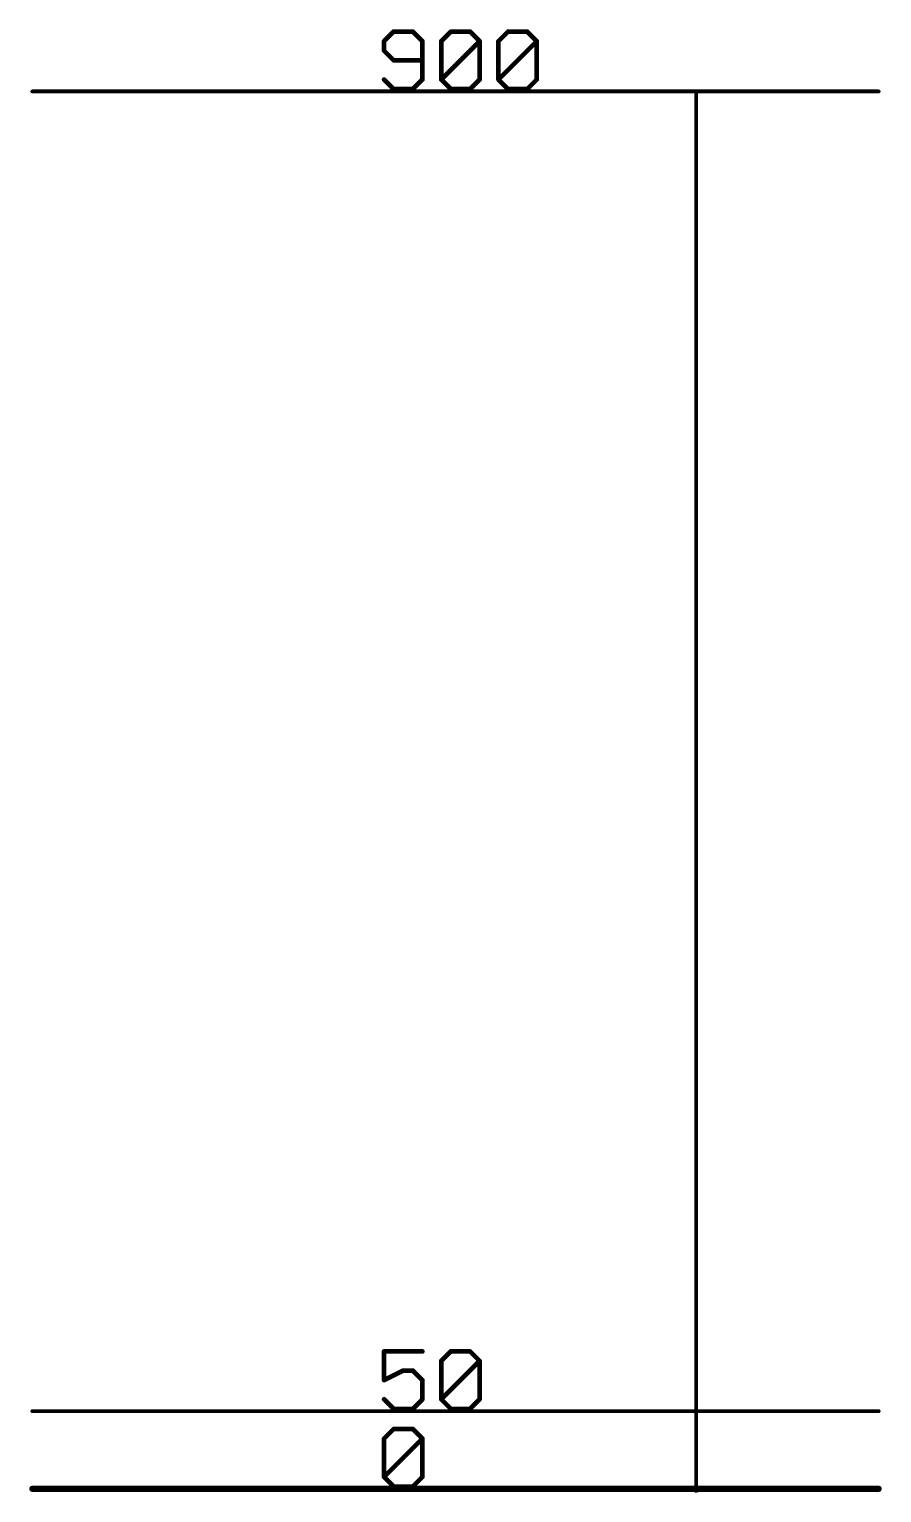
# Model space of a CAD drawing. Extents: x -28 to 79, y -23 to 28.
# Drawn here: x 25.98 to 39.93, y -0.06 to 23.88 of the extents above; entities that cross this region are included whole.
import ezdxf

# ---------------------------------------------------------------- set-up
doc = ezdxf.new("R2010")
doc.units = 0
doc.layers.add('47', color=253, linetype='CONTINUOUS')

msp = doc.modelspace()

# ---------------------------------------------------------------- linework, layer by layer
at = {"layer": '47'}
for points, const_width in [([(31.9449, 23.8387), (31.7881, 23.6819)], 0.0762), ([(31.7881, 23.6819), (31.7881, 23.5252)], 0.0762), ([(32.2584, 23.8387), (31.9449, 23.8387)], 0.0762), ([(32.4152, 23.6819), (32.2584, 23.8387)], 0.0762), ([(32.4152, 23.0549), (32.4152, 23.6819)], 0.0762), ([(32.7236, 23.6819), (32.8804, 23.8387)], 0.0762), ([(32.7236, 23.0549), (32.7236, 23.6819)], 0.0762), ([(32.7236, 23.0549), (33.3507, 23.6819)], 0.0762), ([(32.8804, 23.8387), (33.1939, 23.8387)], 0.0762), ([(33.1939, 23.8387), (33.3507, 23.6819)], 0.0762), ([(33.3507, 23.6819), (33.3507, 23.0549)], 0.0762), ([(33.6591, 23.6819), (33.8159, 23.8387)], 0.0762), ([(33.6591, 23.0549), (33.6591, 23.6819)], 0.0762), ([(33.6591, 23.0549), (34.2862, 23.6819)], 0.0762), ([(33.8159, 23.8387), (34.1294, 23.8387)], 0.0762), ([(34.1294, 23.8387), (34.2862, 23.6819)], 0.0762), ([(34.2862, 23.6819), (34.2862, 23.0549)], 0.0762), ([(31.7881, 23.5252), (31.9449, 23.3684)], 0.0762), ([(31.9449, 23.3684), (32.4152, 23.3684)], 0.0762), ([(31.7881, 23.0549), (31.9449, 22.8981)], 0.0762), ([(32.2584, 22.8981), (32.4152, 23.0549)], 0.0762), ([(32.8804, 22.8981), (32.7236, 23.0549)], 0.0762), ([(33.3507, 23.0549), (33.1939, 22.8981)], 0.0762), ([(33.8159, 22.8981), (33.6591, 23.0549)], 0.0762), ([(34.2862, 23.0549), (34.1294, 22.8981)], 0.0762), ([(26.035, 22.86), (36.8935, 22.86)], 0.0634), ([(31.9449, 22.8981), (32.2584, 22.8981)], 0.0762), ([(33.1939, 22.8981), (32.8804, 22.8981)], 0.0762), ([(34.1294, 22.8981), (33.8159, 22.8981)], 0.0762), ([(36.8935, 22.86), (39.878, 22.86)], 0.0634), ([(36.8935, 0), (36.8935, 22.86)], 0.0634), ([(32.4152, 2.2487), (31.7881, 2.2487)], 0.0762), ([(31.7881, 2.2487), (31.7881, 1.7784)], 0.0762), ([(32.7236, 2.0919), (32.8804, 2.2487)], 0.0762), ([(32.8804, 2.2487), (33.1939, 2.2487)], 0.0762), ([(33.1939, 2.2487), (33.3507, 2.0919)], 0.0762), ([(31.7881, 1.7784), (32.1016, 1.9352)], 0.0762), ([(32.1016, 1.9352), (32.2584, 1.9352)], 0.0762), ([(32.2584, 1.9352), (32.4152, 1.7784)], 0.0762), ([(32.7236, 1.4649), (32.7236, 2.0919)], 0.0762), ([(32.7236, 1.4649), (33.3507, 2.0919)], 0.0762), ([(33.3507, 2.0919), (33.3507, 1.4649)], 0.0762), ([(32.4152, 1.7784), (32.4152, 1.4649)], 0.0762), ([(31.9449, 1.3081), (31.7881, 1.4649)], 0.0762), ([(32.4152, 1.4649), (32.2584, 1.3081)], 0.0762), ([(32.8804, 1.3081), (32.7236, 1.4649)], 0.0762), ([(33.3507, 1.4649), (33.1939, 1.3081)], 0.0762), ([(26.035, 1.27), (39.878, 1.27)], 0.0634), ([(32.2584, 1.3081), (31.9449, 1.3081)], 0.0762), ([(33.1939, 1.3081), (32.8804, 1.3081)], 0.0762), ([(31.7881, 0.8219), (31.9449, 0.9787)], 0.0762), ([(31.9449, 0.9787), (32.2584, 0.9787)], 0.0762), ([(32.2584, 0.9787), (32.4152, 0.8219)], 0.0762), ([(31.7881, 0.1949), (31.7881, 0.8219)], 0.0762), ([(31.7881, 0.1949), (32.4152, 0.8219)], 0.0762), ([(32.4152, 0.8219), (32.4152, 0.1949)], 0.0762), ([(26.035, 0), (36.8935, 0)], 0.1016), ([(31.9449, 0.0381), (31.7881, 0.1949)], 0.0762), ([(32.2584, 0.0381), (31.9449, 0.0381)], 0.0762), ([(32.4152, 0.1949), (32.2584, 0.0381)], 0.0762), ([(36.8935, 0), (39.878, 0)], 0.1016)]:
    msp.add_lwpolyline(points, dxfattribs=dict(at, const_width=const_width))
for points, const_width in [([(31.7746, 23.6954, 1), (31.8016, 23.6685)], 0.0381), ([(31.8072, 23.6819, 1), (31.7691, 23.6819)], 0.0381), ([(31.9449, 23.8578, 1), (31.9449, 23.8197)], 0.0381), ([(31.9583, 23.8252, 1), (31.9314, 23.8522)], 0.0381), ([(32.2719, 23.8522, 1), (32.2449, 23.8252)], 0.0381), ([(32.2584, 23.8197, 1), (32.2584, 23.8578)], 0.0381), ([(32.4342, 23.6819, 1), (32.3961, 23.6819)], 0.0381), ([(32.4017, 23.6685, 1), (32.4286, 23.6954)], 0.0381), ([(32.7427, 23.6819, 1), (32.7046, 23.6819)], 0.0381), ([(32.7101, 23.6954, 1), (32.7371, 23.6685)], 0.0381), ([(32.8804, 23.8578, 1), (32.8804, 23.8197)], 0.0381), ([(32.8939, 23.8252, 1), (32.8669, 23.8522)], 0.0381), ([(33.2074, 23.8522, 1), (33.1804, 23.8252)], 0.0381), ([(33.1939, 23.8197, 1), (33.1939, 23.8578)], 0.0381), ([(33.3697, 23.6819, 1), (33.3316, 23.6819)], 0.0381), ([(33.3642, 23.6685, 1), (33.3372, 23.6954)], 0.0381), ([(33.3372, 23.6685, 1), (33.3642, 23.6954)], 0.0381), ([(33.6782, 23.6819, 1), (33.6401, 23.6819)], 0.0381), ([(33.6457, 23.6954, 1), (33.6726, 23.6685)], 0.0381), ([(33.8159, 23.8578, 1), (33.8159, 23.8197)], 0.0381), ([(33.8294, 23.8252, 1), (33.8024, 23.8522)], 0.0381), ([(34.1429, 23.8522, 1), (34.116, 23.8252)], 0.0381), ([(34.1294, 23.8197, 1), (34.1294, 23.8578)], 0.0381), ([(34.3053, 23.6819, 1), (34.2672, 23.6819)], 0.0381), ([(34.2997, 23.6685, 1), (34.2727, 23.6954)], 0.0381), ([(34.2727, 23.6685, 1), (34.2997, 23.6954)], 0.0381), ([(31.8016, 23.5386, 1), (31.7746, 23.5117)], 0.0381), ([(31.7691, 23.5252, 1), (31.8072, 23.5252)], 0.0381), ([(31.9449, 23.3875, 1), (31.9449, 23.3494)], 0.0381), ([(31.9314, 23.3549, 1), (31.9583, 23.3819)], 0.0381), ([(32.4152, 23.3494, 1), (32.4152, 23.3875)], 0.0381), ([(31.8016, 23.0683, 1), (31.7746, 23.0414)], 0.0381), ([(32.3961, 23.0549, 1), (32.4342, 23.0549)], 0.0381), ([(32.4286, 23.0414, 1), (32.4017, 23.0683)], 0.0381), ([(32.7371, 23.0683, 1), (32.7101, 23.0414)], 0.0381), ([(32.7101, 23.0683, 1), (32.7371, 23.0414)], 0.0381), ([(32.7046, 23.0549, 1), (32.7427, 23.0549)], 0.0381), ([(33.3316, 23.0549, 1), (33.3697, 23.0549)], 0.0381), ([(33.3642, 23.0414, 1), (33.3372, 23.0683)], 0.0381), ([(33.6401, 23.0549, 1), (33.6782, 23.0549)], 0.0381), ([(33.6726, 23.0683, 1), (33.6457, 23.0414)], 0.0381), ([(33.6457, 23.0683, 1), (33.6726, 23.0414)], 0.0381), ([(34.2672, 23.0549, 1), (34.3053, 23.0549)], 0.0381), ([(34.2997, 23.0414, 1), (34.2727, 23.0683)], 0.0381), ([(26.035, 22.8758, 1), (26.035, 22.8441)], 0.0317), ([(31.9449, 22.9171, 1), (31.9449, 22.879)], 0.0381), ([(31.9314, 22.8846, 1), (31.9583, 22.9116)], 0.0381), ([(32.2449, 22.9116, 1), (32.2719, 22.8846)], 0.0381), ([(32.2584, 22.879, 1), (32.2584, 22.9171)], 0.0381), ([(32.8804, 22.9171, 1), (32.8804, 22.879)], 0.0381), ([(32.8669, 22.8846, 1), (32.8939, 22.9116)], 0.0381), ([(33.1804, 22.9116, 1), (33.2074, 22.8846)], 0.0381), ([(33.1939, 22.879, 1), (33.1939, 22.9171)], 0.0381), ([(33.8159, 22.9171, 1), (33.8159, 22.879)], 0.0381), ([(33.8024, 22.8846, 1), (33.8294, 22.9116)], 0.0381), ([(34.116, 22.9116, 1), (34.1429, 22.8846)], 0.0381), ([(34.1294, 22.879, 1), (34.1294, 22.9171)], 0.0381), ([(36.8935, 22.8758, 1), (36.8935, 22.8441)], 0.0317), ([(36.9094, 22.86, 1), (36.8777, 22.86)], 0.0317), ([(36.8935, 22.8441, 1), (36.8935, 22.8758)], 0.0317), ([(39.878, 22.8441, 1), (39.878, 22.8758)], 0.0317), ([(31.7881, 2.2678, 1), (31.7881, 2.2297)], 0.0381), ([(31.8072, 2.2487, 1), (31.7691, 2.2487)], 0.0381), ([(32.4152, 2.2297, 1), (32.4152, 2.2678)], 0.0381), ([(32.8804, 2.2678, 1), (32.8804, 2.2297)], 0.0381), ([(32.8939, 2.2352, 1), (32.8669, 2.2622)], 0.0381), ([(33.2074, 2.2622, 1), (33.1804, 2.2352)], 0.0381), ([(33.1939, 2.2297, 1), (33.1939, 2.2678)], 0.0381), ([(32.1016, 1.9542, 1), (32.1016, 1.9161)], 0.0381), ([(32.1102, 1.9181, 1), (32.0931, 1.9522)], 0.0381), ([(32.2719, 1.9486, 1), (32.2449, 1.9217)], 0.0381), ([(32.2584, 1.9161, 1), (32.2584, 1.9542)], 0.0381), ([(32.7427, 2.0919, 1), (32.7046, 2.0919)], 0.0381), ([(32.7101, 2.1054, 1), (32.7371, 2.0785)], 0.0381), ([(33.3697, 2.0919, 1), (33.3316, 2.0919)], 0.0381), ([(33.3642, 2.0785, 1), (33.3372, 2.1054)], 0.0381), ([(33.3372, 2.0785, 1), (33.3642, 2.1054)], 0.0381), ([(31.7796, 1.7954, 1), (31.7966, 1.7614)], 0.0381), ([(31.7691, 1.7784, 1), (31.8072, 1.7784)], 0.0381), ([(32.4342, 1.7784, 1), (32.3961, 1.7784)], 0.0381), ([(32.4017, 1.7649, 1), (32.4286, 1.7919)], 0.0381), ([(31.8016, 1.4783, 1), (31.7746, 1.4514)], 0.0381), ([(32.3961, 1.4649, 1), (32.4342, 1.4649)], 0.0381), ([(32.4286, 1.4514, 1), (32.4017, 1.4783)], 0.0381), ([(32.7371, 1.4783, 1), (32.7101, 1.4514)], 0.0381), ([(32.7101, 1.4783, 1), (32.7371, 1.4514)], 0.0381), ([(32.7046, 1.4649, 1), (32.7427, 1.4649)], 0.0381), ([(33.3316, 1.4649, 1), (33.3697, 1.4649)], 0.0381), ([(33.3642, 1.4514, 1), (33.3372, 1.4783)], 0.0381), ([(26.035, 1.2858, 1), (26.035, 1.2542)], 0.0317), ([(31.9449, 1.3272, 1), (31.9449, 1.2891)], 0.0381), ([(31.9314, 1.2946, 1), (31.9583, 1.3216)], 0.0381), ([(32.2449, 1.3216, 1), (32.2719, 1.2946)], 0.0381), ([(32.2584, 1.2891, 1), (32.2584, 1.3272)], 0.0381), ([(32.8804, 1.3272, 1), (32.8804, 1.2891)], 0.0381), ([(32.8669, 1.2946, 1), (32.8939, 1.3216)], 0.0381), ([(33.1804, 1.3216, 1), (33.2074, 1.2946)], 0.0381), ([(33.1939, 1.2891, 1), (33.1939, 1.3272)], 0.0381), ([(39.878, 1.2542, 1), (39.878, 1.2858)], 0.0317), ([(31.9449, 0.9978, 1), (31.9449, 0.9597)], 0.0381), ([(31.9583, 0.9652, 1), (31.9314, 0.9922)], 0.0381), ([(32.2719, 0.9922, 1), (32.2449, 0.9652)], 0.0381), ([(32.2584, 0.9597, 1), (32.2584, 0.9978)], 0.0381), ([(31.7746, 0.8354, 1), (31.8016, 0.8085)], 0.0381), ([(31.8072, 0.8219, 1), (31.7691, 0.8219)], 0.0381), ([(32.4342, 0.8219, 1), (32.3961, 0.8219)], 0.0381), ([(32.4286, 0.8085, 1), (32.4017, 0.8354)], 0.0381), ([(32.4017, 0.8085, 1), (32.4286, 0.8354)], 0.0381), ([(26.035, 0.0254, 1), (26.035, -0.0254)], 0.0508), ([(31.8016, 0.2083, 1), (31.7746, 0.1814)], 0.0381), ([(31.7746, 0.2083, 1), (31.8016, 0.1814)], 0.0381), ([(31.7691, 0.1949, 1), (31.8072, 0.1949)], 0.0381), ([(31.9449, 0.0572, 1), (31.9449, 0.0191)], 0.0381), ([(31.9314, 0.0246, 1), (31.9583, 0.0516)], 0.0381), ([(32.2449, 0.0516, 1), (32.2719, 0.0246)], 0.0381), ([(32.2584, 0.0191, 1), (32.2584, 0.0572)], 0.0381), ([(32.3961, 0.1949, 1), (32.4342, 0.1949)], 0.0381), ([(32.4286, 0.1814, 1), (32.4017, 0.2083)], 0.0381), ([(36.8935, -0.0318, 1), (36.8935, 0.0318, 1), (36.8935, -0.0318)], 0.0635), ([(36.8935, 0.0254, 1), (36.8935, -0.0254)], 0.0508), ([(36.8777, 0, 1), (36.9094, 0)], 0.0317), ([(36.8935, -0.0254, 1), (36.8935, 0.0254)], 0.0508), ([(39.878, -0.0254, 1), (39.878, 0.0254)], 0.0508)]:
    msp.add_lwpolyline(points, format="xyb", dxfattribs=dict(at, const_width=const_width))

doc.saveas('drawing.dxf')
